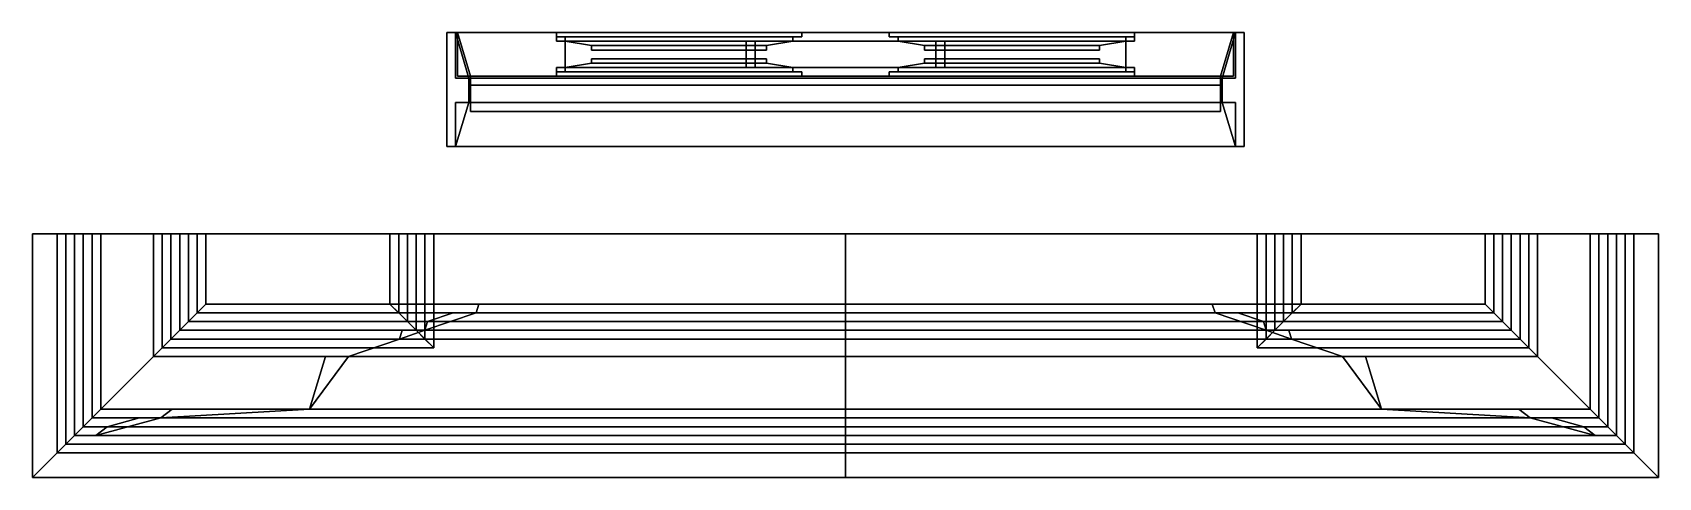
# Model space of a CAD drawing. Extents: x -0.47 to 1.38, y -0.53 to -0.02.
import ezdxf

# ---------------------------------------------------------------- set-up
doc = ezdxf.new("R2010")
doc.units = 0

msp = doc.modelspace()

# ---------------------------------------------------------------- meshes
mesh = msp.add_polyface()
corners = [(-0.305, -0.25, 2.43), (-0.335, -0.25, 2.45), (1.245, -0.25, 2.45), (1.215, -0.25, 2.43), (-0.335, -0.25, 2.46), (1.245, -0.25, 2.46), (-0.295, -0.25, 2.42), (1.205, -0.25, 2.42), (-0.285, -0.25, 2.41), (1.195, -0.25, 2.41), (-0.315, -0.37, 2.43), (-0.305, -0.36, 2.43), (1.215, -0.36, 2.43), (1.225, -0.37, 2.43), (-0.335, -0.39, 2.45), (1.245, -0.39, 2.45), (-0.335, -0.39, 2.46), (1.245, -0.39, 2.46), (-0.305, -0.36, 2.42), (1.215, -0.36, 2.42), (-0.295, -0.35, 2.42), (1.205, -0.35, 2.42), (-0.285, -0.34, 2.41), (1.195, -0.34, 2.41), (-0.285, -0.34, 2.4), (1.195, -0.34, 2.4), (-0.425, -0.48, 2.54), (1.335, -0.48, 2.54), (1.3109, -0.48, 2.55), (-0.4009, -0.48, 2.55), (-0.285, -0.34, 2.21), (-0.285, -0.34, 2.2), (1.195, -0.34, 2.2), (1.195, -0.34, 2.21), (1.2365, -0.46, 2.5525), (-0.3265, -0.46, 2.5525), (0.455, -0.25, 2.9854), (1.383, -0.25, 2.601), (-0.473, -0.25, 2.601), (1.0667, -0.45, 2.5537), (-0.1567, -0.45, 2.5537), (1.0225, -0.39, 2.5612), (-0.1125, -0.39, 2.5612), (0.9642, -0.37, 2.5637), (-0.0542, -0.37, 2.5637), (0.455, -0.45, 2.8071), (1.2235, -0.45, 2.5537), (0.455, -0.45, 2.8721), (0.455, -0.39, 2.7963), (1.0486, -0.39, 2.5612), (0.455, -0.39, 2.8071), (0.455, -0.37, 2.7747), (0.455, -0.36, 2.7747), (0.9612, -0.36, 2.565), (0.455, -0.36, 2.7638), (0.935, -0.36, 2.565), (0.455, -0.35, 2.7638), (0.932, -0.35, 2.5663), (0.455, -0.34, 2.7422), (0.8768, -0.34, 2.5675), (0.9029, -0.34, 2.5675), (0.455, -0.34, 2.753), (0.455, -0.33, 2.7422), (0.8737, -0.33, 2.5688), (0.885, -0.072, 0.025), (0.025, -0.072, 0.025), (0.025, -0.1, 0.025), (0.885, -0.1, 0.025), (0.91, -0.15), (0, -0.15), (0, -0.02), (0.91, -0.02), (0.9, -0.15, 0.025), (0.01, -0.15, 0.025), (0, -0.15, 2.08), (0.91, -0.15, 2.08), (0.91, -0.02, 2.08), (0, -0.02, 2.08), (0.027, -0.11, 0.027), (0.027, -0.07, 0.027), (0.883, -0.07, 0.027), (0.883, -0.11, 0.027), (0.027, -0.08, 0.075), (0.883, -0.08, 0.075), (0.883, -0.07, 0.075), (0.027, -0.07, 0.075), (0.027, -0.11, 0.045), (0.883, -0.11, 0.045), (0.01, -0.15, 2.07), (0.9, -0.15, 2.07), (0.01, -0.1, 2.065), (0.9, -0.1, 2.065), (0.025, -0.1, 2.055), (0.885, -0.1, 2.055)]
mesh.append_faces([[corners[k] for k in face] for face in [(0, 1, 2, 3), (1, 4, 5, 2), (6, 0, 3, 7), (8, 6, 7, 9), (10, 11, 12, 13), (14, 10, 13, 15), (16, 14, 15, 17), (11, 18, 19, 12), (18, 20, 21, 19), (20, 22, 23, 21), (22, 24, 25, 23), (26, 27, 28, 29), (30, 31, 32, 33), (29, 28, 34, 35), (36, 37, 38), (39, 40, 35, 34), (39, 41, 42, 40), (41, 43, 44, 42), (45, 39, 46, 47), (48, 41, 49, 50), (50, 49, 39, 45), (51, 43, 41, 48), (52, 53, 43, 51), (54, 55, 53, 52), (56, 57, 55, 54), (58, 59, 60, 61), (61, 60, 57, 56), (62, 63, 59, 58), (64, 65, 66, 67), (68, 69, 70, 71), (69, 68, 72, 73), (74, 75, 76, 77), (78, 79, 80, 81), (82, 83, 84, 85), (86, 87, 83, 82), (87, 86, 78, 81), (74, 88, 89, 75), (88, 90, 91, 89), (92, 93, 91, 90)]])
mesh = msp.add_polyface()
corners = [(-0.275, -0.25, 2.11), (-0.015, -0.25, 2.11), (-0.025, -0.25, 2.1), (-0.315, -0.25, 2.1), (-0.015, -0.25, 2.1), (-0.035, -0.25, 2.07), (-0.305, -0.25, 2.07), (-0.015, -0.38, 2.1), (-0.025, -0.25, 2.07), (-0.025, -0.37, 2.07), (-0.035, -0.36, 2.07), (-0.035, -0.25, 2.06), (-0.035, -0.36, 2.06), (-0.055, -0.25, 2.04), (-0.055, -0.34, 2.04), (-0.055, -0.25, 2.03), (-0.055, -0.34, 2.03), (-0.275, -0.25, 1.94), (-0.275, -0.25, 2.03), (-0.065, -0.25, 2.03), (-0.065, -0.25, 1.94), (-0.065, -0.33, 2.03), (-0.065, -0.33, 1.94), (-0.275, -0.25, 1.93), (-0.065, -0.25, 1.93), (-0.055, -0.34, 1.94), (-0.055, -0.25, 1.94), (-0.055, -0.25, 1.93), (-0.055, -0.34, 1.93), (-0.065, -0.33, 1.93), (-0.045, -0.25, 0.13), (-0.045, -0.35, 0.13), (-0.035, -0.25, 0.13), (-0.035, -0.36, 0.13), (-0.035, -0.25, 0.12), (-0.035, -0.36, 0.12), (-0.025, -0.25, 0.07), (-0.015, -0.25, 0.07), (-0.015, -0.25), (0.01, -0.072, 0.025), (0.025, -0.072, 0.025), (0.01, -0.02, 0.025), (0.01, -0.02, 2.07), (0, -0.02), (0, -0.02, 2.08), (0.01, -0.072, 2.07), (0.025, -0.072, 2.055), (0, -0.15), (0, -0.15, 2.08), (0.01, -0.15, 0.025), (0.01, -0.15, 2.07), (0.01, -0.1, 0.025), (0.01, -0.1, 2.065), (0.025, -0.1, 0.025), (0.025, -0.1, 2.055), (0.012, -0.02, 0.027), (0.012, -0.07, 0.075), (0.012, -0.07, 2.068), (0.012, -0.02, 2.068), (0.012, -0.07, 0.027), (0.027, -0.07, 0.027), (0.027, -0.07, 0.075), (0.027, -0.11, 0.045), (0.027, -0.08, 0.075), (0.027, -0.11, 0.027)]
mesh.append_faces([[corners[k] for k in face] for face in [(0, 1, 2, 3), (1, 4, 2), (2, 5, 6, 3), (7, 4, 1), (2, 8, 5), (5, 8, 9, 10), (11, 5, 10, 12), (13, 11, 12, 14), (15, 13, 14, 16), (17, 18, 19, 20), (13, 15, 19), (15, 16, 21, 19), (20, 19, 21, 22), (23, 17, 20, 24), (22, 25, 26, 20), (20, 26, 27, 24), (27, 26, 25, 28), (27, 28, 29, 24), (30, 24, 29, 31), (32, 30, 31, 33), (30, 32, 34), (34, 32, 33, 35), (36, 37, 38), (39, 40, 41), (42, 41, 43, 44), (45, 46, 40, 39), (41, 42, 45, 39), (44, 43, 47, 48), (47, 49, 50, 48), (51, 52, 50, 49), (53, 54, 52, 51), (51, 49, 53), (46, 54, 53, 40), (55, 56, 57, 58), (55, 59, 56), (59, 55, 60), (56, 59, 60, 61), (61, 60, 62, 63), (64, 62, 60)]])
mesh = msp.add_polyface()
corners = [(0.025, -0.072, 0.025), (0.885, -0.072, 0.025), (0.9, -0.02, 0.025), (0.01, -0.02, 0.025), (0.91, -0.02), (0, -0.02), (0.9, -0.02, 2.07), (0.01, -0.02, 2.07), (0, -0.02, 2.08), (0.91, -0.02, 2.08), (0.9, -0.072, 2.07), (0.01, -0.072, 2.07), (0.898, -0.07, 2.068), (0.898, -0.02, 2.068), (0.012, -0.02, 2.068), (0.012, -0.07, 2.068), (0.012, -0.02, 0.027), (0.898, -0.02, 0.027), (0.883, -0.07, 0.027), (0.027, -0.07, 0.027), (0.745, -0.05, 0.265), (0.545, -0.05, 0.265), (0.545, -0.055, 0.265), (0.745, -0.055, 0.265), (0.745, -0.05, 0.58), (0.545, -0.05, 0.58), (0.545, -0.055, 0.58), (0.515, -0.06, 0.235), (0.775, -0.06, 0.235), (0.745, -0.055, 0.58), (0.515, -0.06, 0.61), (0.775, -0.06, 0.61), (0.5583, -0.06, 0.83), (0.5583, -0.06, 1.175), (0.5583, -0.03, 1.175), (0.5583, -0.03, 0.83), (0.5683, -0.03, 0.83), (0.5683, -0.03, 1.175), (0.5683, -0.06, 1.175), (0.5683, -0.06, 0.83), (0.785, -0.02, 0.82), (0.125, -0.02, 0.82), (0.125, -0.03, 0.82), (0.785, -0.03, 0.82), (0.5583, -0.03, 1.185), (0.5683, -0.03, 1.185), (0.505, -0.02, 0.62), (0.405, -0.02, 0.62), (0.5583, -0.03, 1.54), (0.5583, -0.06, 1.54), (0.5583, -0.06, 1.885), (0.5583, -0.03, 1.885), (0.5683, -0.06, 1.53), (0.5683, -0.06, 1.185), (0.5683, -0.03, 1.53), (0.5583, -0.06, 1.53), (0.5683, -0.06, 1.54), (0.5583, -0.03, 1.53), (0.5583, -0.06, 1.185), (0.785, -0.03, 1.895), (0.125, -0.03, 1.895), (0.125, -0.02, 1.895), (0.785, -0.02, 1.895), (0.5683, -0.03, 1.54), (0.5683, -0.03, 1.885), (0.5683, -0.06, 1.885), (0.505, -0.02, 0.225), (0.505, -0.025, 0.62), (0.505, -0.025, 0.225), (0.405, -0.02, 0.225), (0.785, -0.025, 0.62), (0.785, -0.02, 0.62), (0.515, -0.025, 0.61), (0.515, -0.025, 0.235), (0.785, -0.02, 0.225), (0.785, -0.025, 0.225), (0.515, -0.03, 0.61), (0.515, -0.03, 0.235), (0.545, -0.035, 0.58), (0.545, -0.035, 0.265), (0.545, -0.04, 0.58), (0.545, -0.04, 0.265)]
mesh.append_faces([[corners[k] for k in face] for face in [(0, 1, 2, 3), (2, 4, 5, 3), (6, 7, 8, 9), (10, 11, 7, 6), (12, 13, 14, 15), (16, 17, 18, 19), (20, 21, 22, 23), (20, 24, 25, 21), (25, 26, 22, 21), (23, 22, 27, 28), (29, 26, 25, 24), (22, 26, 30, 27), (31, 30, 26, 29), (32, 33, 34, 35), (36, 37, 38, 39), (35, 34, 37, 36), (40, 41, 42, 43), (36, 43, 35), (37, 34, 44, 45), (46, 47, 41, 40), (48, 49, 50, 51), (52, 53, 45, 54), (55, 52, 56, 49), (57, 44, 58, 55), (54, 45, 44, 57), (59, 60, 61, 62), (63, 48, 51, 64), (64, 51, 59), (56, 63, 64, 65), (54, 57, 48, 63), (66, 46, 67, 68), (66, 17, 16, 69), (70, 67, 46, 71), (14, 13, 62, 61), (72, 73, 68, 67), (74, 66, 68, 75), (73, 72, 76, 77), (77, 76, 78, 79), (78, 80, 81, 79)]])
mesh = msp.add_polyface()
corners = [(0.135, -0.06, 1.53), (0.135, -0.06, 1.185), (0.135, -0.03, 1.185), (0.135, -0.03, 1.53), (0.395, -0.06, 0.61), (0.135, -0.06, 0.61), (0.165, -0.055, 0.58), (0.365, -0.055, 0.58), (0.365, -0.055, 0.265), (0.165, -0.055, 0.265), (0.135, -0.06, 0.235), (0.395, -0.06, 0.235), (0.135, -0.06, 0.83), (0.3417, -0.06, 0.83), (0.3417, -0.03, 0.83), (0.135, -0.03, 0.83), (0.3417, -0.06, 1.185), (0.3417, -0.03, 1.185), (0.125, -0.03, 0.82), (0.125, -0.03, 1.895), (0.3417, -0.03, 1.53), (0.3417, -0.06, 1.53), (0.165, -0.05, 0.58), (0.365, -0.05, 0.58), (0.365, -0.05, 0.265), (0.165, -0.05, 0.265), (0.125, -0.02, 0.82), (0.125, -0.02, 1.895), (0.3417, -0.03, 1.175), (0.3417, -0.06, 1.175), (0.135, -0.06, 1.175), (0.135, -0.03, 1.175), (0.135, -0.03, 1.54), (0.3417, -0.03, 1.54), (0.135, -0.06, 1.54), (0.135, -0.03, 1.885), (0.135, -0.06, 1.885), (0.3417, -0.06, 1.54), (0.405, -0.02, 0.62), (0.125, -0.02, 0.62), (0.012, -0.02, 2.068), (0.3417, -0.03, 1.885), (0.3417, -0.06, 1.885), (0.405, -0.025, 0.62), (0.125, -0.025, 0.62), (0.012, -0.02, 0.027), (0.405, -0.02, 0.225), (0.125, -0.02, 0.225), (0.125, -0.025, 0.225), (0.405, -0.025, 0.225), (0.135, -0.025, 0.61), (0.395, -0.025, 0.61), (0.135, -0.025, 0.235), (0.135, -0.03, 0.61), (0.135, -0.03, 0.235), (0.165, -0.035, 0.58), (0.165, -0.035, 0.265), (0.165, -0.04, 0.58), (0.165, -0.04, 0.265)]
mesh.append_faces([[corners[k] for k in face] for face in [(0, 1, 2, 3), (4, 5, 6, 7), (8, 9, 10, 11), (12, 13, 14, 15), (16, 17, 2, 1), (3, 2, 18, 19), (20, 21, 0, 3), (9, 6, 5, 10), (7, 6, 22, 23), (24, 23, 22, 25), (24, 25, 9, 8), (19, 18, 26, 27), (18, 15, 14), (28, 29, 30, 31), (15, 31, 30, 12), (28, 31, 2, 17), (2, 31, 18), (32, 3, 19), (20, 3, 32, 33), (34, 32, 35, 36), (37, 33, 32, 34), (22, 6, 9, 25), (38, 39, 26), (26, 40, 27), (15, 18, 31), (19, 35, 32), (41, 42, 36, 35), (43, 44, 39, 38), (45, 40, 26, 39), (41, 35, 19), (46, 47, 48, 49), (47, 46, 45), (50, 44, 43, 51), (47, 39, 44, 48), (47, 45, 39), (48, 44, 50, 52), (52, 50, 53, 54), (54, 53, 55, 56), (55, 57, 58, 56)]])
mesh = msp.add_polyface()
corners = [(0.3517, -0.06, 0.83), (0.5583, -0.06, 0.83), (0.5583, -0.03, 0.83), (0.3517, -0.03, 0.83), (0.395, -0.06, 0.235), (0.395, -0.06, 0.61), (0.365, -0.055, 0.58), (0.365, -0.055, 0.265), (0.785, -0.03, 0.82), (0.125, -0.03, 0.82), (0.3517, -0.03, 1.175), (0.3517, -0.06, 1.175), (0.365, -0.05, 0.58), (0.365, -0.05, 0.265), (0.5583, -0.03, 1.175), (0.5583, -0.06, 1.175), (0.3417, -0.03, 0.83), (0.3417, -0.03, 1.175), (0.3417, -0.06, 0.83), (0.3417, -0.06, 1.175), (0.5583, -0.03, 1.885), (0.5583, -0.06, 1.885), (0.3517, -0.06, 1.885), (0.3517, -0.03, 1.885), (0.3517, -0.03, 1.185), (0.5583, -0.03, 1.185), (0.3417, -0.03, 1.185), (0.3417, -0.03, 1.53), (0.3417, -0.06, 1.185), (0.3417, -0.06, 1.53), (0.3517, -0.06, 1.54), (0.3517, -0.03, 1.54), (0.125, -0.03, 1.895), (0.785, -0.03, 1.895), (0.5583, -0.06, 1.185), (0.3517, -0.06, 1.185), (0.405, -0.02, 0.225), (0.405, -0.02, 0.62), (0.505, -0.02, 0.62), (0.505, -0.02, 0.225), (0.3517, -0.03, 1.53), (0.3517, -0.06, 1.53), (0.3417, -0.03, 1.54), (0.3417, -0.06, 1.54), (0.3417, -0.06, 1.885), (0.3417, -0.03, 1.885), (0.5583, -0.06, 1.54), (0.5583, -0.03, 1.54), (0.5583, -0.03, 1.53), (0.5583, -0.06, 1.53), (0.405, -0.025, 0.225), (0.405, -0.025, 0.62), (0.395, -0.025, 0.235), (0.395, -0.025, 0.61), (0.135, -0.025, 0.235), (0.125, -0.025, 0.225), (0.395, -0.03, 0.235), (0.395, -0.03, 0.61), (0.135, -0.03, 0.61), (0.135, -0.025, 0.61), (0.135, -0.03, 0.235), (0.365, -0.035, 0.265), (0.365, -0.035, 0.58), (0.165, -0.035, 0.58), (0.165, -0.035, 0.265), (0.365, -0.04, 0.58), (0.365, -0.04, 0.265), (0.165, -0.04, 0.58), (0.165, -0.04, 0.265)]
mesh.append_faces([[corners[k] for k in face] for face in [(0, 1, 2, 3), (4, 5, 6, 7), (8, 9, 3, 2), (3, 10, 11, 0), (6, 12, 13, 7), (14, 15, 11, 10), (9, 16, 3), (16, 17, 10, 3), (18, 19, 17, 16), (20, 21, 22, 23), (24, 25, 14, 10), (10, 17, 26, 24), (27, 26, 28, 29), (30, 31, 23, 22), (32, 33, 20, 23), (34, 25, 24, 35), (36, 37, 38, 39), (40, 24, 26, 27), (41, 35, 24, 40), (40, 27, 42, 31), (42, 43, 44, 45), (46, 47, 31, 30), (31, 42, 45, 23), (23, 45, 32), (48, 49, 41, 40), (50, 51, 37, 36), (31, 47, 48, 40), (51, 50, 52, 53), (54, 52, 50, 55), (56, 57, 53, 52), (57, 58, 59, 53), (52, 54, 60, 56), (61, 62, 57, 56), (62, 63, 58, 57), (56, 60, 64, 61), (65, 62, 61, 66), (65, 67, 63, 62), (61, 64, 68, 66), (68, 67, 65, 66)]])
mesh = msp.add_polyface()
corners = [(0.745, -0.055, 0.58), (0.745, -0.05, 0.58), (0.745, -0.05, 0.265), (0.745, -0.055, 0.265), (0.775, -0.06, 0.235), (0.775, -0.06, 0.61), (0.775, -0.03, 1.53), (0.775, -0.03, 1.185), (0.775, -0.06, 1.185), (0.775, -0.06, 1.53), (0.775, -0.03, 0.83), (0.5683, -0.03, 0.83), (0.5683, -0.06, 0.83), (0.775, -0.06, 0.83), (0.785, -0.03, 1.895), (0.785, -0.03, 0.82), (0.5683, -0.03, 1.185), (0.5683, -0.06, 1.185), (0.5683, -0.06, 1.53), (0.5683, -0.03, 1.53), (0.5683, -0.06, 1.175), (0.5683, -0.03, 1.175), (0.775, -0.03, 1.175), (0.775, -0.06, 1.175), (0.785, -0.02, 1.895), (0.785, -0.02, 0.82), (0.775, -0.03, 1.54), (0.5683, -0.03, 1.54), (0.5683, -0.06, 1.54), (0.775, -0.06, 1.54), (0.775, -0.06, 1.885), (0.775, -0.03, 1.885), (0.505, -0.02, 0.62), (0.785, -0.02, 0.62), (0.898, -0.02, 2.068), (0.5683, -0.06, 1.885), (0.5683, -0.03, 1.885), (0.505, -0.02, 0.225), (0.785, -0.02, 0.225), (0.898, -0.02, 0.027), (0.785, -0.025, 0.62), (0.775, -0.025, 0.61), (0.515, -0.025, 0.61), (0.505, -0.025, 0.62), (0.785, -0.025, 0.225), (0.505, -0.025, 0.225), (0.515, -0.025, 0.235), (0.775, -0.025, 0.235), (0.775, -0.03, 0.61), (0.515, -0.03, 0.61), (0.515, -0.03, 0.235), (0.775, -0.03, 0.235), (0.745, -0.035, 0.58), (0.545, -0.035, 0.58), (0.545, -0.035, 0.265), (0.745, -0.035, 0.265), (0.745, -0.04, 0.58), (0.545, -0.04, 0.58), (0.545, -0.04, 0.265), (0.745, -0.04, 0.265)]
mesh.append_faces([[corners[k] for k in face] for face in [(0, 1, 2, 3), (4, 5, 0, 3), (6, 7, 8, 9), (10, 11, 12, 13), (14, 15, 7, 6), (16, 17, 8, 7), (18, 19, 6, 9), (20, 21, 22, 23), (13, 23, 22, 10), (11, 10, 15), (24, 25, 15, 14), (22, 7, 15), (26, 14, 6), (16, 7, 22, 21), (27, 26, 6, 19), (27, 28, 29, 26), (26, 29, 30, 31), (10, 22, 15), (32, 25, 33), (25, 24, 34), (35, 36, 31, 30), (26, 31, 14), (31, 36, 14), (37, 38, 39), (33, 39, 38), (40, 41, 42, 43), (44, 40, 33, 38), (44, 45, 46, 47), (47, 41, 40, 44), (48, 49, 42, 41), (47, 46, 50, 51), (51, 48, 41, 47), (52, 53, 49, 48), (51, 50, 54, 55), (55, 52, 48, 51), (56, 57, 53, 52), (58, 57, 56, 59), (55, 54, 58, 59), (56, 52, 55, 59)]])
mesh = msp.add_polyface()
corners = [(0.925, -0.25, 2.11), (1.185, -0.25, 2.11), (1.225, -0.25, 2.1), (0.935, -0.25, 2.1), (0.925, -0.33, 2.11), (0.925, -0.25, 2.1), (0.945, -0.25, 2.07), (1.215, -0.25, 2.07), (0.935, -0.25, 2.07), (1.215, -0.25, 2.06), (0.945, -0.25, 2.06), (1.195, -0.25, 2.04), (0.965, -0.25, 2.04), (1.185, -0.25, 2.03), (0.975, -0.25, 2.03), (1.185, -0.25, 1.94), (0.975, -0.25, 1.94), (0.965, -0.25, 2.03), (1.185, -0.25, 1.93), (0.975, -0.25, 1.93), (0.975, -0.33, 1.94), (0.975, -0.33, 2.03), (0.965, -0.34, 2.03), (1.205, -0.25, 0.13), (0.955, -0.25, 0.13), (0.965, -0.25, 1.94), (0.965, -0.25, 1.93), (0.965, -0.34, 1.94), (1.215, -0.25, 0.12), (0.945, -0.25, 0.12), (0.955, -0.35, 0.13), (0.975, -0.33, 1.93), (0.965, -0.34, 1.93), (0.945, -0.25, 0.13), (0.925, -0.25, 0.07), (0.935, -0.25, 0.07), (0.925, -0.25), (0.9, -0.072, 0.025), (0.9, -0.02, 0.025), (0.885, -0.072, 0.025), (0.9, -0.072, 2.07), (0.9, -0.02, 2.07), (0.885, -0.072, 2.055), (0.91, -0.02, 2.08), (0.91, -0.02), (0.91, -0.15, 2.08), (0.91, -0.15), (0.9, -0.15, 2.07), (0.9, -0.15, 0.025), (0.9, -0.1, 2.065), (0.9, -0.1, 0.025), (0.885, -0.1, 0.025), (0.885, -0.1, 2.055), (0.898, -0.07, 0.075), (0.898, -0.02, 0.027), (0.898, -0.02, 2.068), (0.898, -0.07, 2.068), (0.898, -0.07, 0.027), (0.883, -0.07, 0.027), (0.883, -0.07, 0.075), (0.883, -0.08, 0.075), (0.883, -0.11, 0.045), (0.883, -0.11, 0.027), (0.785, -0.02, 0.82), (0.785, -0.02, 0.62)]
mesh.append_faces([[corners[k] for k in face] for face in [(0, 1, 2, 3), (4, 0, 5), (6, 3, 2, 7), (5, 0, 3), (6, 8, 3), (7, 9, 10, 6), (9, 11, 12, 10), (13, 14, 12, 11), (13, 15, 16, 14), (17, 12, 14), (15, 18, 19, 16), (14, 16, 20, 21), (22, 17, 14, 21), (18, 23, 24, 19), (25, 16, 19, 26), (27, 20, 16, 25), (23, 28, 29, 24), (19, 24, 30, 31), (32, 26, 19, 31), (25, 26, 32, 27), (33, 24, 29), (34, 35, 36), (37, 38, 39), (40, 41, 38, 37), (37, 39, 42, 40), (41, 43, 44, 38), (45, 46, 44, 43), (47, 48, 46, 45), (48, 47, 49, 50), (50, 51, 48), (50, 49, 52, 51), (42, 39, 51, 52), (53, 54, 55, 56), (57, 54, 53), (54, 57, 58), (59, 58, 57, 53), (60, 61, 58, 59), (62, 58, 61), (63, 55, 54, 64)]])
mesh = msp.add_polyface()
corners = [(-0.335, -0.25, 2.46), (-0.395, -0.25, 2.52), (1.305, -0.25, 2.52), (1.245, -0.25, 2.46), (-0.405, -0.25, 2.53), (1.315, -0.25, 2.53), (-0.275, -0.25, 2.4), (-0.285, -0.25, 2.41), (1.195, -0.25, 2.41), (1.185, -0.25, 2.4), (-0.395, -0.45, 2.46), (-0.335, -0.39, 2.46), (1.245, -0.39, 2.46), (1.305, -0.45, 2.46), (-0.415, -0.25, 2.54), (1.325, -0.25, 2.54), (-0.275, -0.25, 2.21), (1.185, -0.25, 2.21), (-0.395, -0.45, 2.52), (1.305, -0.45, 2.52), (-0.425, -0.25, 2.55), (1.335, -0.25, 2.55), (-0.275, -0.25, 2.2), (1.185, -0.25, 2.2), (-0.405, -0.46, 2.52), (1.315, -0.46, 2.52), (-0.405, -0.46, 2.53), (1.315, -0.46, 2.53), (-0.415, -0.47, 2.54), (1.325, -0.47, 2.54), (-0.445, -0.25, 2.581), (1.355, -0.25, 2.581), (-0.285, -0.34, 2.4), (-0.275, -0.33, 2.4), (1.185, -0.33, 2.4), (1.195, -0.34, 2.4), (-0.275, -0.33, 2.21), (1.185, -0.33, 2.21), (-0.015, -0.25, 2.11), (0.925, -0.25, 2.11), (-0.425, -0.48, 2.54), (1.335, -0.48, 2.54), (-0.473, -0.25, 2.591), (1.383, -0.25, 2.591), (-0.285, -0.34, 2.21), (1.195, -0.34, 2.21), (-0.015, -0.33, 2.11), (0.925, -0.33, 2.11), (-0.473, -0.25, 2.601), (1.383, -0.25, 2.601), (-0.285, -0.34, 2.2), (-0.275, -0.33, 2.2), (1.185, -0.33, 2.2), (1.195, -0.34, 2.2), (0.455, -0.45, 2.8721), (-0.3135, -0.45, 2.5537), (-0.1567, -0.45, 2.5537), (0.455, -0.45, 2.8071), (0.9642, -0.37, 2.5637), (0.935, -0.36, 2.565), (-0.025, -0.36, 2.565), (-0.0542, -0.37, 2.5637), (0.455, -0.39, 2.7963), (-0.1125, -0.39, 2.5612), (0.455, -0.37, 2.7747), (-0.1386, -0.39, 2.5612), (0.455, -0.39, 2.8071), (0.8768, -0.34, 2.5675), (0.0333, -0.34, 2.5675), (-0.0512, -0.36, 2.565), (0.455, -0.36, 2.7747), (0.0363, -0.33, 2.5688), (0.8737, -0.33, 2.5688), (0.455, -0.36, 2.7638), (0.455, -0.34, 2.7422), (0.455, -0.33, 2.7422), (-0.022, -0.35, 2.5663), (0.455, -0.35, 2.7638), (0.455, -0.34, 2.753), (0.0071, -0.34, 2.5675), (0.01, -0.15, 0.025), (0.9, -0.15, 0.025), (0.885, -0.1, 0.025), (0.025, -0.1, 0.025), (0.025, -0.072, 2.055), (0.885, -0.072, 2.055), (0.885, -0.1, 2.055), (0.025, -0.1, 2.055)]
mesh.append_faces([[corners[k] for k in face] for face in [(0, 1, 2, 3), (1, 4, 5, 2), (6, 7, 8, 9), (10, 11, 12, 13), (4, 14, 15, 5), (16, 6, 9, 17), (18, 10, 13, 19), (14, 20, 21, 15), (22, 16, 17, 23), (24, 18, 19, 25), (26, 24, 25, 27), (28, 26, 27, 29), (20, 30, 31, 21), (32, 33, 34, 35), (33, 36, 37, 34), (38, 22, 23, 39), (40, 28, 29, 41), (30, 42, 43, 31), (36, 44, 45, 37), (46, 38, 39, 47), (42, 48, 49, 43), (50, 51, 52, 53), (51, 46, 47, 52), (54, 55, 56, 57), (58, 59, 60, 61), (62, 63, 61, 64), (57, 56, 65, 66), (66, 65, 63, 62), (59, 67, 68, 60), (64, 61, 69, 70), (71, 68, 67, 72), (70, 69, 60, 73), (74, 68, 71, 75), (75, 71, 72), (73, 60, 76, 77), (78, 79, 68, 74), (77, 76, 79, 78), (80, 81, 82, 83), (84, 85, 86, 87)]])
mesh = msp.add_polyface()
corners = [(0.885, -0.072, 2.055), (0.025, -0.072, 2.055), (0.01, -0.072, 2.07), (0.9, -0.072, 2.07), (0.775, -0.06, 0.235), (0.515, -0.06, 0.235), (0.515, -0.065, 0.235), (0.775, -0.065, 0.235), (0.515, -0.06, 0.61), (0.515, -0.065, 0.61), (0.785, -0.065, 0.225), (0.505, -0.065, 0.225), (0.775, -0.065, 0.61), (0.775, -0.06, 0.61), (0.505, -0.065, 0.62), (0.785, -0.065, 0.62), (0.505, -0.07, 0.225), (0.785, -0.07, 0.225), (0.505, -0.07, 0.62), (0.785, -0.07, 0.62), (0.883, -0.07, 0.075), (0.898, -0.07, 0.075), (0.405, -0.07, 0.62), (0.405, -0.07, 0.225), (0.027, -0.07, 0.075), (0.785, -0.07, 0.82), (0.898, -0.07, 2.068), (0.785, -0.06, 0.82), (0.125, -0.06, 0.82), (0.125, -0.07, 0.82), (0.785, -0.07, 1.895), (0.785, -0.06, 1.895), (0.125, -0.07, 1.895), (0.012, -0.07, 2.068), (0.5683, -0.06, 0.83), (0.5583, -0.06, 0.83), (0.125, -0.06, 1.895), (0.775, -0.06, 1.53), (0.775, -0.06, 1.185), (0.5683, -0.06, 1.175), (0.5583, -0.06, 1.175), (0.775, -0.06, 0.83), (0.775, -0.06, 1.175), (0.775, -0.06, 1.54), (0.5683, -0.06, 1.185), (0.5583, -0.06, 1.185), (0.5683, -0.06, 1.885), (0.5583, -0.06, 1.885), (0.5683, -0.06, 1.54), (0.5683, -0.06, 1.53), (0.775, -0.06, 1.885), (0.5583, -0.06, 1.53), (0.5583, -0.06, 1.54)]
mesh.append_faces([[corners[k] for k in face] for face in [(0, 1, 2, 3), (4, 5, 6, 7), (5, 8, 9, 6), (10, 7, 6, 11), (7, 12, 13, 4), (12, 9, 8, 13), (14, 11, 6, 9), (10, 15, 12, 7), (10, 11, 16, 17), (9, 12, 15, 14), (11, 14, 18, 16), (17, 19, 15, 10), (20, 21, 17, 16), (19, 18, 14, 15), (16, 18, 22, 23), (19, 17, 21), (24, 20, 16, 23), (18, 19, 25), (19, 21, 26, 25), (27, 28, 29, 25), (26, 30, 25), (25, 30, 31, 27), (32, 30, 26, 33), (34, 35, 27), (30, 32, 36, 31), (37, 38, 27, 31), (34, 39, 40, 35), (34, 27, 41), (42, 27, 38), (43, 37, 31), (40, 39, 44, 45), (41, 27, 42), (46, 31, 47), (38, 44, 39, 42), (43, 48, 49, 37), (43, 31, 50), (51, 45, 44, 49), (46, 50, 31), (46, 47, 52, 48)]])
mesh = msp.add_polyface()
corners = [(0.785, -0.07, 0.82), (0.125, -0.07, 0.82), (0.405, -0.07, 0.62), (0.505, -0.07, 0.62), (0.405, -0.07, 0.225), (0.405, -0.065, 0.62), (0.405, -0.065, 0.225), (0.027, -0.07, 0.075), (0.125, -0.07, 0.225), (0.012, -0.07, 0.075), (0.125, -0.07, 0.62), (0.125, -0.065, 0.62), (0.395, -0.065, 0.61), (0.395, -0.065, 0.235), (0.125, -0.065, 0.225), (0.125, -0.06, 0.82), (0.785, -0.06, 0.82), (0.5583, -0.06, 0.83), (0.3517, -0.06, 0.83), (0.125, -0.07, 1.895), (0.125, -0.06, 1.895), (0.012, -0.07, 2.068), (0.135, -0.065, 0.61), (0.395, -0.06, 0.61), (0.395, -0.06, 0.235), (0.135, -0.065, 0.235), (0.3417, -0.06, 0.83), (0.135, -0.06, 1.185), (0.135, -0.06, 1.53), (0.135, -0.06, 0.61), (0.135, -0.06, 0.235), (0.3517, -0.06, 1.175), (0.3417, -0.06, 1.175), (0.135, -0.06, 0.83), (0.135, -0.06, 1.175), (0.135, -0.06, 1.54), (0.785, -0.06, 1.895), (0.3517, -0.06, 1.885), (0.5583, -0.06, 1.885), (0.3517, -0.06, 1.185), (0.3417, -0.06, 1.185), (0.135, -0.06, 1.885), (0.3417, -0.06, 1.54), (0.3417, -0.06, 1.53), (0.3417, -0.06, 1.885), (0.5583, -0.06, 1.185), (0.5583, -0.06, 1.175), (0.3517, -0.06, 1.53), (0.3517, -0.06, 1.54), (0.5583, -0.06, 1.54), (0.5583, -0.06, 1.53)]
mesh.append_faces([[corners[k] for k in face] for face in [(0, 1, 2, 3), (4, 2, 5, 6), (7, 4, 8, 9), (2, 1, 10), (2, 10, 11, 5), (12, 13, 6, 5), (6, 14, 8, 4), (8, 10, 9), (15, 16, 17, 18), (19, 1, 15, 20), (21, 9, 10, 1), (14, 11, 10, 8), (5, 11, 22, 12), (13, 12, 23, 24), (25, 14, 6, 13), (18, 26, 15), (19, 21, 1), (20, 15, 27, 28), (25, 22, 11, 14), (12, 22, 29, 23), (24, 30, 25, 13), (18, 31, 32, 26), (26, 33, 15), (34, 27, 15), (35, 20, 28), (36, 20, 37, 38), (30, 29, 22, 25), (32, 31, 39, 40), (33, 34, 15), (40, 27, 34, 32), (41, 20, 35), (42, 35, 28, 43), (44, 37, 20), (45, 39, 31, 46), (43, 40, 39, 47), (44, 20, 41), (43, 47, 48, 42), (37, 44, 42, 48), (49, 48, 47, 50)]])
mesh = msp.add_polyface()
corners = [(-0.305, -0.25, 2.43), (-0.315, -0.25, 2.43), (-0.335, -0.25, 2.45), (-0.315, -0.37, 2.43), (-0.305, -0.36, 2.43), (-0.335, -0.39, 2.45), (-0.335, -0.39, 2.46), (-0.335, -0.25, 2.46), (-0.295, -0.25, 2.42), (-0.305, -0.25, 2.42), (-0.305, -0.36, 2.42), (-0.395, -0.45, 2.46), (-0.395, -0.25, 2.46), (-0.395, -0.25, 2.52), (-0.295, -0.35, 2.42), (-0.395, -0.45, 2.52), (-0.405, -0.25, 2.52), (-0.405, -0.25, 2.53), (-0.405, -0.46, 2.52), (-0.405, -0.46, 2.53), (-0.415, -0.47, 2.54), (-0.415, -0.25, 2.54), (-0.425, -0.48, 2.54), (-0.425, -0.25, 2.54), (-0.425, -0.25, 2.55), (-0.425, -0.48, 2.55), (-0.435, -0.25, 2.556), (-0.445, -0.25, 2.581), (-0.435, -0.49, 2.556), (-0.4009, -0.48, 2.55), (-0.445, -0.5, 2.581), (-0.473, -0.25, 2.591), (-0.473, -0.528, 2.591), (-0.473, -0.528, 2.601), (-0.473, -0.25, 2.601), (-0.325, -0.25, 2.11), (-0.275, -0.25, 2.11), (-0.315, -0.25, 2.1), (-0.325, -0.25, 2.1), (-0.3878, -0.47, 2.5512), (-0.3265, -0.46, 2.5525), (-0.3507, -0.46, 2.5525), (-0.325, -0.38, 2.1), (-0.325, -0.38, 2.11), (-0.305, -0.25, 2.07), (-0.315, -0.25, 2.07), (-0.315, -0.37, 2.1), (-0.305, -0.25, 2.06), (-0.305, -0.36, 2.06), (-0.305, -0.36, 2.07), (-0.315, -0.37, 2.07), (-0.305, -0.25, 0.12), (-0.305, -0.25, 0.13), (-0.295, -0.25, 0.13), (-0.305, -0.36, 0.12), (-0.305, -0.36, 0.13), (-0.325, -0.25, 0.1), (-0.325, -0.38, 0.1), (-0.325, -0.25, 0.08), (-0.325, -0.38, 0.08), (-0.315, -0.25, 0.07), (-0.315, -0.37, 0.07), (-0.325, -0.25, 0.07), (-0.325, -0.38, 0.07), (-0.325, -0.25), (-0.325, -0.38)]
mesh.append_faces([[corners[k] for k in face] for face in [(0, 1, 2), (3, 1, 0, 4), (5, 2, 1, 3), (2, 5, 6, 7), (8, 9, 0), (4, 0, 9, 10), (11, 12, 7, 6), (7, 12, 13), (10, 9, 8, 14), (15, 13, 12, 11), (13, 16, 17), (18, 16, 13, 15), (19, 17, 16, 18), (20, 21, 17, 19), (22, 23, 21, 20), (21, 23, 24), (25, 24, 23, 22), (24, 26, 27), (28, 26, 24, 25), (25, 22, 29), (30, 27, 26, 28), (31, 27, 30, 32), (33, 34, 31, 32), (35, 36, 37, 38), (39, 29, 40, 41), (35, 38, 42, 43), (37, 44, 45), (38, 37, 46, 42), (44, 47, 48, 49), (45, 44, 49, 50), (37, 45, 50, 46), (51, 52, 53), (52, 51, 54, 55), (51, 56, 57, 54), (58, 59, 57, 56), (58, 60, 61, 59), (62, 63, 61, 60), (64, 62, 60), (62, 64, 65, 63)]])
mesh = msp.add_polyface()
corners = [(-0.015, -0.25, 2.11), (-0.015, -0.33, 2.11), (-0.015, -0.38, 2.1), (-0.425, -0.48, 2.55), (0.455, -0.48, 2.9145), (0.455, -0.49, 2.9247), (-0.435, -0.49, 2.556), (-0.4009, -0.48, 2.55), (0.455, -0.48, 2.9045), (0.455, -0.5, 2.9538), (-0.445, -0.5, 2.581), (0.455, -0.528, 2.9754), (-0.473, -0.528, 2.591), (-0.015, -0.38, 2.11), (-0.3878, -0.47, 2.5512), (0.455, -0.47, 2.9004), (0.455, -0.528, 2.9854), (-0.473, -0.528, 2.601), (0.455, -0.25, 2.9854), (-0.473, -0.25, 2.601), (-0.325, -0.38, 2.11), (-0.275, -0.33, 2.11), (-0.025, -0.25, 2.1), (-0.015, -0.25, 2.1), (-0.025, -0.37, 2.1), (-0.325, -0.38, 2.1), (-0.3507, -0.46, 2.5525), (0.455, -0.46, 2.8862), (-0.3265, -0.46, 2.5525), (0.455, -0.46, 2.8762), (-0.025, -0.25, 2.07), (-0.025, -0.37, 2.07), (-0.1386, -0.39, 2.5612), (-0.1567, -0.45, 2.5537), (-0.1125, -0.39, 2.5612), (-0.3135, -0.45, 2.5537), (0.455, -0.45, 2.8721), (-0.315, -0.37, 2.1), (-0.315, -0.37, 2.07), (-0.305, -0.36, 2.07), (-0.035, -0.36, 2.07), (-0.035, -0.36, 2.06), (-0.305, -0.36, 2.06), (-0.0512, -0.36, 2.565), (-0.0542, -0.37, 2.5637), (-0.025, -0.36, 2.565), (-0.022, -0.35, 2.5663), (0.0333, -0.34, 2.5675), (0.0071, -0.34, 2.5675), (-0.275, -0.33, 2.03), (-0.065, -0.33, 2.03), (-0.055, -0.34, 2.03), (-0.285, -0.34, 2.03), (-0.275, -0.33, 1.94), (-0.065, -0.33, 1.94), (-0.285, -0.34, 1.93), (-0.055, -0.34, 1.93), (-0.055, -0.34, 1.94), (-0.285, -0.34, 1.94), (-0.275, -0.33, 1.93), (-0.065, -0.33, 1.93), (-0.035, -0.36, 0.13), (-0.045, -0.35, 0.13), (-0.295, -0.35, 0.13), (-0.305, -0.36, 0.13), (-0.015, -0.25, 0.1), (-0.035, -0.25, 0.12), (-0.035, -0.36, 0.12), (-0.015, -0.38, 0.1), (-0.305, -0.36, 0.12), (-0.325, -0.38, 0.1), (-0.015, -0.25, 0.08), (-0.015, -0.38, 0.08), (-0.325, -0.38, 0.08), (-0.025, -0.25, 0.07), (-0.025, -0.37, 0.07), (-0.315, -0.37, 0.07), (-0.015, -0.38, 0.07), (-0.015, -0.25, 0.07), (-0.015, -0.38), (-0.325, -0.38), (-0.325, -0.25), (-0.015, -0.25), (-0.325, -0.38, 0.07)]
mesh.append_faces([[corners[k] for k in face] for face in [(0, 1, 2), (3, 4, 5, 6), (4, 3, 7, 8), (6, 5, 9, 10), (10, 9, 11, 12), (1, 13, 2), (8, 7, 14, 15), (11, 16, 17, 12), (18, 19, 17, 16), (20, 13, 1, 21), (22, 23, 2, 24), (2, 13, 20, 25), (15, 14, 26, 27), (27, 26, 28, 29), (30, 22, 24, 31), (32, 33, 34), (29, 28, 35, 36), (31, 24, 37, 38), (39, 40, 31, 38), (41, 40, 39, 42), (43, 44, 45), (46, 45, 47, 48), (49, 50, 51, 52), (49, 53, 54, 50), (55, 56, 57, 58), (59, 60, 56, 55), (61, 62, 63, 64), (65, 66, 67, 68), (67, 61, 64, 69), (68, 67, 69, 70), (71, 65, 68, 72), (72, 68, 70, 73), (74, 71, 72, 75), (73, 76, 75, 72), (75, 77, 78, 74), (79, 80, 81, 82), (75, 76, 83, 77), (82, 78, 77, 79), (83, 80, 79, 77)]])
mesh = msp.add_polyface()
corners = [(-0.295, -0.35, 2.42), (-0.295, -0.25, 2.42), (-0.285, -0.25, 2.41), (-0.285, -0.34, 2.41), (-0.285, -0.25, 2.4), (-0.285, -0.34, 2.4), (-0.275, -0.25, 2.4), (-0.275, -0.33, 2.4), (-0.275, -0.33, 2.21), (-0.275, -0.25, 2.21), (-0.285, -0.34, 2.21), (-0.285, -0.25, 2.21), (-0.275, -0.25, 2.2), (-0.285, -0.25, 2.2), (-0.285, -0.34, 2.2), (-0.275, -0.33, 2.2), (-0.015, -0.25, 2.11), (-0.275, -0.25, 2.11), (-0.275, -0.33, 2.11), (-0.015, -0.33, 2.11), (-0.325, -0.25, 2.11), (-0.325, -0.38, 2.11), (-0.305, -0.25, 2.06), (-0.305, -0.25, 2.07), (-0.035, -0.25, 2.07), (-0.035, -0.25, 2.06), (-0.3135, -0.45, 2.5537), (-0.3265, -0.46, 2.5525), (-0.1567, -0.45, 2.5537), (-0.315, -0.37, 2.1), (-0.025, -0.37, 2.1), (-0.015, -0.38, 2.1), (-0.325, -0.38, 2.1), (-0.285, -0.25, 2.04), (-0.055, -0.25, 2.04), (-0.285, -0.34, 2.04), (-0.305, -0.36, 2.06), (-0.065, -0.25, 2.03), (-0.275, -0.25, 2.03), (-0.285, -0.25, 2.03), (-0.285, -0.34, 2.03), (-0.055, -0.34, 2.04), (-0.035, -0.36, 2.06), (-0.275, -0.33, 2.03), (-0.055, -0.34, 2.03), (-0.275, -0.25, 1.94), (-0.275, -0.33, 1.94), (-0.285, -0.25, 1.94), (-0.285, -0.34, 1.94), (-0.275, -0.25, 1.93), (-0.285, -0.25, 1.93), (-0.295, -0.25, 0.13), (-0.065, -0.25, 1.93), (-0.045, -0.25, 0.13), (-0.285, -0.34, 1.93), (-0.065, -0.33, 1.94), (-0.055, -0.34, 1.94), (-0.275, -0.33, 1.93), (-0.295, -0.35, 0.13), (-0.305, -0.25, 0.12), (-0.035, -0.25, 0.12), (-0.305, -0.25, 0.13), (-0.305, -0.36, 0.13), (-0.045, -0.35, 0.13), (-0.065, -0.33, 1.93), (-0.325, -0.25, 0.1), (-0.015, -0.25, 0.1), (-0.325, -0.25, 0.08), (-0.015, -0.25, 0.08), (-0.315, -0.25, 0.07), (-0.025, -0.25, 0.07), (-0.015, -0.25), (-0.325, -0.25)]
mesh.append_faces([[corners[k] for k in face] for face in [(0, 1, 2, 3), (3, 2, 4, 5), (6, 4, 2), (5, 4, 6, 7), (8, 7, 6, 9), (10, 8, 9, 11), (11, 9, 12, 13), (14, 10, 11, 13), (15, 14, 13, 12), (16, 17, 12), (18, 15, 12, 17), (15, 18, 19), (18, 17, 20, 21), (22, 23, 24, 25), (26, 27, 28), (29, 30, 31, 32), (33, 22, 25, 34), (22, 33, 35, 36), (37, 38, 33, 34), (33, 39, 40, 35), (36, 35, 41, 42), (38, 39, 33), (43, 40, 39, 38), (41, 35, 40, 44), (38, 45, 46, 43), (47, 48, 46, 45), (49, 50, 47, 45), (51, 49, 52, 53), (50, 54, 48, 47), (55, 46, 48, 56), (57, 54, 50, 49), (49, 51, 58, 57), (59, 51, 53, 60), (51, 61, 62, 58), (57, 58, 63, 64), (65, 59, 60, 66), (67, 65, 66, 68), (69, 67, 68, 70), (71, 72, 69, 70)]])
mesh = msp.add_polyface()
corners = [(0.455, -0.528, 2.9754), (0.455, -0.5, 2.9538), (1.355, -0.5, 2.581), (1.383, -0.528, 2.591), (1.345, -0.49, 2.556), (0.455, -0.49, 2.9247), (0.455, -0.48, 2.9145), (1.335, -0.48, 2.55), (0.455, -0.48, 2.9045), (1.3109, -0.48, 2.55), (0.925, -0.25, 2.1), (0.925, -0.38, 2.11), (0.925, -0.33, 2.11), (1.383, -0.25, 2.601), (0.455, -0.25, 2.9854), (0.455, -0.528, 2.9854), (1.383, -0.528, 2.601), (0.455, -0.47, 2.9004), (1.2978, -0.47, 2.5512), (1.235, -0.38, 2.11), (1.185, -0.33, 2.11), (0.935, -0.25, 2.1), (0.935, -0.37, 2.1), (0.925, -0.38, 2.1), (0.455, -0.46, 2.8762), (1.2365, -0.46, 2.5525), (1.2607, -0.46, 2.5525), (0.455, -0.46, 2.8862), (1.235, -0.38, 2.1), (1.225, -0.37, 2.1), (0.935, -0.25, 2.07), (0.945, -0.25, 2.07), (0.945, -0.36, 2.07), (0.935, -0.37, 2.07), (0.945, -0.25, 2.06), (0.945, -0.36, 2.06), (0.455, -0.45, 2.8721), (1.2235, -0.45, 2.5537), (1.0486, -0.39, 2.5612), (1.0225, -0.39, 2.5612), (1.0667, -0.45, 2.5537), (1.225, -0.37, 2.07), (1.215, -0.36, 2.07), (1.215, -0.36, 2.06), (0.965, -0.25, 2.04), (0.965, -0.34, 2.04), (1.195, -0.34, 2.04), (0.965, -0.25, 2.03), (0.965, -0.34, 2.03), (0.9612, -0.36, 2.565), (0.935, -0.36, 2.565), (0.9642, -0.37, 2.5637), (1.195, -0.34, 2.03), (0.9029, -0.34, 2.5675), (0.8768, -0.34, 2.5675), (0.932, -0.35, 2.5663), (0.975, -0.33, 2.03), (1.185, -0.33, 2.03), (1.185, -0.33, 1.94), (0.975, -0.33, 1.94), (0.965, -0.34, 1.94), (1.195, -0.34, 1.94), (0.955, -0.25, 0.13), (0.945, -0.25, 0.13), (0.945, -0.36, 0.13), (0.955, -0.35, 0.13), (0.945, -0.25, 0.12), (0.925, -0.25, 0.1), (0.925, -0.38, 0.1), (0.945, -0.36, 0.12), (0.925, -0.25, 0.08), (0.925, -0.38, 0.08), (0.935, -0.25, 0.07), (0.935, -0.37, 0.07), (0.925, -0.38, 0.07), (0.925, -0.25, 0.07), (0.925, -0.25), (0.925, -0.38)]
mesh.append_faces([[corners[k] for k in face] for face in [(0, 1, 2, 3), (4, 5, 6, 7), (2, 1, 5, 4), (8, 9, 7, 6), (10, 11, 12), (13, 14, 15, 16), (15, 0, 3, 16), (17, 18, 9, 8), (11, 19, 20, 12), (10, 21, 22, 23), (10, 23, 11), (24, 25, 26, 27), (27, 26, 18, 17), (11, 23, 28, 19), (22, 29, 28, 23), (30, 31, 32, 33), (21, 30, 33, 22), (31, 34, 35, 32), (36, 37, 25, 24), (38, 39, 40), (22, 33, 41, 29), (32, 42, 41, 33), (32, 35, 43, 42), (34, 44, 45, 35), (46, 43, 35, 45), (44, 47, 48, 45), (49, 50, 51), (46, 45, 48, 52), (53, 54, 50, 55), (56, 57, 52, 48), (58, 57, 56, 59), (58, 59, 60, 61), (62, 63, 64, 65), (66, 67, 68, 69), (63, 66, 69, 64), (67, 70, 71, 68), (70, 72, 73, 71), (74, 73, 72, 75), (75, 76, 77, 74)]])
mesh = msp.add_polyface()
corners = [(1.215, -0.25, 2.42), (1.215, -0.36, 2.42), (1.205, -0.35, 2.42), (1.205, -0.25, 2.42), (1.195, -0.34, 2.41), (1.195, -0.25, 2.41), (1.195, -0.34, 2.4), (1.195, -0.25, 2.4), (1.185, -0.25, 2.4), (1.185, -0.33, 2.4), (1.185, -0.33, 2.21), (1.185, -0.25, 2.21), (1.195, -0.34, 2.21), (1.195, -0.25, 2.21), (1.195, -0.25, 2.2), (1.185, -0.25, 2.2), (1.195, -0.34, 2.2), (1.185, -0.33, 2.2), (1.185, -0.25, 2.11), (0.925, -0.25, 2.11), (1.185, -0.33, 2.11), (0.925, -0.33, 2.11), (1.2235, -0.45, 2.5537), (1.0667, -0.45, 2.5537), (1.2365, -0.46, 2.5525), (1.195, -0.25, 2.04), (1.215, -0.25, 2.06), (1.215, -0.36, 2.06), (1.195, -0.34, 2.04), (1.195, -0.25, 2.03), (1.195, -0.34, 2.03), (1.185, -0.25, 2.03), (1.185, -0.33, 2.03), (1.185, -0.25, 1.94), (1.185, -0.33, 1.94), (1.195, -0.34, 1.94), (1.195, -0.25, 1.94), (1.195, -0.25, 1.93), (1.185, -0.25, 1.93), (1.195, -0.34, 1.93), (1.185, -0.33, 1.93), (1.205, -0.35, 0.13), (1.205, -0.25, 0.13), (0.965, -0.34, 1.93), (0.965, -0.34, 1.94), (0.975, -0.33, 1.93), (0.955, -0.35, 0.13), (1.215, -0.25, 0.12), (1.235, -0.25, 0.1), (0.925, -0.25, 0.1), (0.945, -0.25, 0.12), (1.215, -0.36, 0.13), (0.945, -0.36, 0.13), (1.235, -0.25, 0.08), (0.925, -0.25, 0.08), (0.945, -0.36, 0.12), (1.215, -0.36, 0.12), (0.925, -0.38, 0.1), (1.235, -0.38, 0.1), (1.225, -0.25, 0.07), (0.935, -0.25, 0.07), (0.925, -0.38, 0.08), (1.235, -0.38, 0.08), (1.235, -0.25), (0.925, -0.25), (1.225, -0.37, 0.07), (0.935, -0.37, 0.07), (1.235, -0.38), (0.925, -0.38), (0.925, -0.38, 0.07), (1.235, -0.38, 0.07)]
mesh.append_faces([[corners[k] for k in face] for face in [(0, 1, 2, 3), (3, 2, 4, 5), (5, 4, 6, 7), (7, 8, 5), (7, 6, 9, 8), (9, 10, 11, 8), (10, 12, 13, 11), (11, 13, 14, 15), (12, 16, 14, 13), (16, 17, 15, 14), (18, 19, 15), (17, 20, 18, 15), (20, 17, 21), (22, 23, 24), (25, 26, 27, 28), (29, 25, 28, 30), (29, 31, 25), (30, 32, 31, 29), (33, 31, 32, 34), (35, 36, 33, 34), (37, 38, 33, 36), (39, 37, 36, 35), (39, 40, 38, 37), (40, 41, 42, 38), (43, 39, 35, 44), (45, 40, 39, 43), (41, 40, 45, 46), (47, 48, 49, 50), (51, 41, 46, 52), (48, 53, 54, 49), (52, 55, 56, 51), (55, 57, 58, 56), (53, 59, 60, 54), (57, 61, 62, 58), (63, 64, 60, 59), (65, 62, 61, 66), (67, 68, 64, 63), (65, 66, 69, 70), (67, 70, 69, 68)]])
mesh = msp.add_polyface()
corners = [(1.225, -0.25, 2.43), (1.215, -0.25, 2.43), (1.245, -0.25, 2.45), (1.245, -0.25, 2.46), (1.245, -0.39, 2.46), (1.245, -0.39, 2.45), (1.225, -0.37, 2.43), (1.215, -0.36, 2.43), (1.215, -0.25, 2.42), (1.205, -0.25, 2.42), (1.305, -0.25, 2.46), (1.305, -0.25, 2.52), (1.305, -0.45, 2.46), (1.215, -0.36, 2.42), (1.315, -0.25, 2.52), (1.315, -0.25, 2.53), (1.305, -0.45, 2.52), (1.325, -0.25, 2.54), (1.325, -0.47, 2.54), (1.315, -0.46, 2.53), (1.315, -0.46, 2.52), (1.335, -0.25, 2.54), (1.335, -0.25, 2.55), (1.335, -0.48, 2.54), (1.345, -0.25, 2.556), (1.355, -0.25, 2.581), (1.335, -0.48, 2.55), (1.383, -0.528, 2.591), (1.355, -0.5, 2.581), (1.383, -0.25, 2.591), (1.345, -0.49, 2.556), (1.3109, -0.48, 2.55), (1.383, -0.25, 2.601), (1.383, -0.528, 2.601), (1.185, -0.25, 2.11), (1.185, -0.33, 2.11), (1.235, -0.38, 2.11), (1.235, -0.25, 2.11), (1.235, -0.25, 2.1), (1.225, -0.25, 2.1), (1.2607, -0.46, 2.5525), (1.2365, -0.46, 2.5525), (1.2978, -0.47, 2.5512), (1.235, -0.38, 2.1), (1.225, -0.37, 2.1), (1.225, -0.25, 2.07), (1.215, -0.25, 2.07), (1.225, -0.37, 2.07), (1.215, -0.36, 2.07), (1.215, -0.25, 2.06), (1.215, -0.36, 2.06), (1.205, -0.35, 0.13), (1.215, -0.36, 0.13), (1.215, -0.25, 0.13), (1.205, -0.25, 0.13), (1.215, -0.25, 0.12), (1.215, -0.36, 0.12), (1.235, -0.25, 0.1), (1.235, -0.38, 0.1), (1.235, -0.38, 0.08), (1.235, -0.25, 0.08), (1.225, -0.25, 0.07), (1.225, -0.37, 0.07), (1.235, -0.38, 0.07), (1.235, -0.25, 0.07), (1.235, -0.25), (1.235, -0.38)]
mesh.append_faces([[corners[k] for k in face] for face in [(0, 1, 2), (3, 4, 5, 2), (0, 6, 7, 1), (2, 5, 6, 0), (8, 9, 1), (10, 3, 11), (10, 12, 4, 3), (1, 7, 13, 8), (14, 11, 15), (11, 16, 12, 10), (17, 18, 19, 15), (14, 20, 16, 11), (15, 19, 20, 14), (21, 17, 22), (21, 23, 18, 17), (24, 22, 25), (22, 26, 23, 21), (27, 28, 25, 29), (24, 30, 26, 22), (25, 28, 30, 24), (26, 31, 23), (32, 33, 27, 29), (34, 35, 36, 37), (34, 37, 38, 39), (40, 41, 31, 42), (38, 37, 36, 43), (39, 38, 43, 44), (39, 45, 46), (45, 39, 44, 47), (46, 45, 47, 48), (49, 46, 48, 50), (51, 52, 53, 54), (53, 55, 54), (55, 53, 52, 56), (57, 55, 56, 58), (59, 60, 57, 58), (61, 60, 59, 62), (63, 64, 61, 62), (64, 65, 61), (65, 64, 63, 66)]])

doc.saveas('drawing.dxf')
